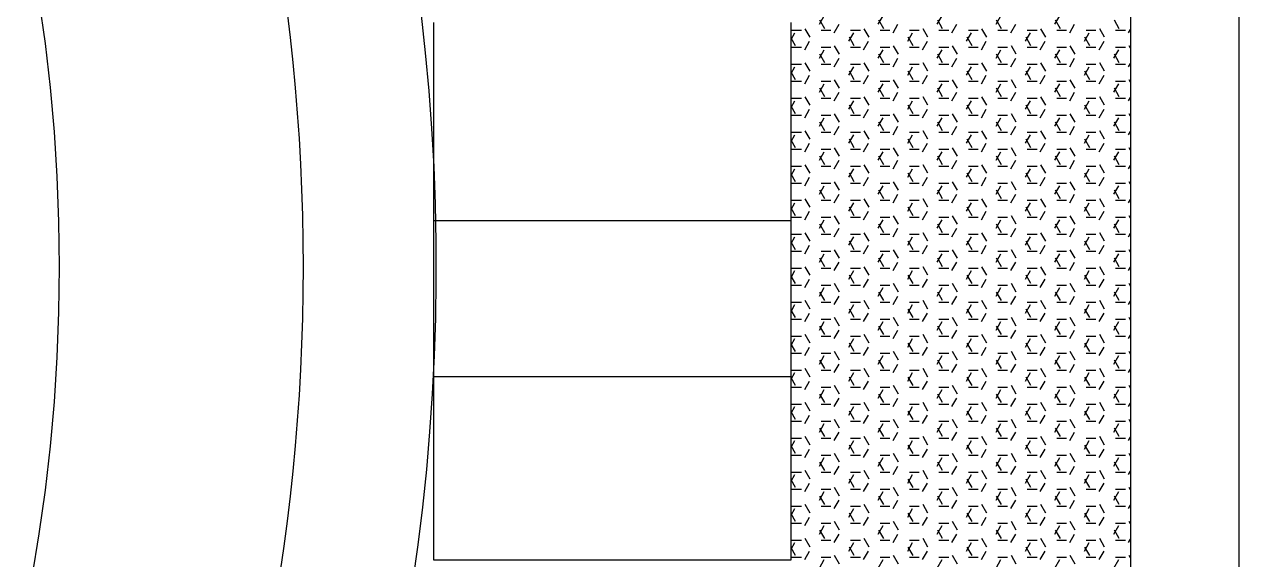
# Model space of a CAD drawing. Header units: inches. Extents: x 17051 to 22421, y 40046 to 42546.
# Drawn here: x 17382 to 17460.6, y 41607.1 to 41641.8 of the extents above; entities that cross this region are included whole.
import ezdxf

# ---------------------------------------------------------------- set-up
doc = ezdxf.new("R2010")
doc.units = ezdxf.units.IN
doc.header["$MEASUREMENT"] = 0
doc.layers.add('freecads.com', color=7, linetype='Continuous')

msp = doc.modelspace()

# ---------------------------------------------------------------- linework, layer by layer
at = {"layer": 'freecads.com'}
for p, q in [((17453.61, 41677.594), (17453.61, 41573.14)), ((17460.61, 41677.594), (17460.61, 41573.14)), ((17433.482, 41641.789), (17433.8, 41642.339)), ((17437.292, 41641.789), (17437.61, 41642.339)), ((17441.102, 41641.789), (17441.42, 41642.339)), ((17444.912, 41641.789), (17445.23, 41642.339)), ((17448.722, 41641.789), (17449.04, 41642.339)), ((17408.509, 41641.903), (17408.509, 41607.131)), ((17431.644, 41607.131), (17431.644, 41641.903)), ((17433.834, 41641.498), (17433.516, 41642.048)), ((17434.435, 41641.24), (17434.752, 41641.789)), ((17437.644, 41641.498), (17437.326, 41642.048)), ((17438.245, 41641.24), (17438.562, 41641.789)), ((17441.454, 41641.498), (17441.136, 41642.048)), ((17442.055, 41641.24), (17442.372, 41641.789)), ((17445.264, 41641.498), (17444.946, 41642.048)), ((17445.865, 41641.24), (17446.182, 41641.789)), ((17449.074, 41641.498), (17448.756, 41642.048)), ((17449.675, 41641.24), (17449.992, 41641.789)), ((17452.884, 41641.498), (17452.566, 41642.048)), ((17431.644, 41640.806), (17431.895, 41641.24)), ((17431.929, 41640.399), (17431.644, 41640.891)), ((17431.687, 41641.399), (17432.322, 41641.399)), ((17432.881, 41640.948), (17432.564, 41641.498)), ((17433.592, 41641.399), (17434.227, 41641.399)), ((17435.387, 41640.69), (17435.705, 41641.24)), ((17435.739, 41640.399), (17435.421, 41640.948)), ((17435.497, 41641.399), (17436.132, 41641.399)), ((17436.691, 41640.948), (17436.374, 41641.498)), ((17437.402, 41641.399), (17438.037, 41641.399)), ((17439.197, 41640.69), (17439.515, 41641.24)), ((17439.549, 41640.399), (17439.231, 41640.948)), ((17439.307, 41641.399), (17439.942, 41641.399)), ((17440.501, 41640.948), (17440.184, 41641.498)), ((17441.212, 41641.399), (17441.847, 41641.399)), ((17443.007, 41640.69), (17443.325, 41641.24)), ((17443.359, 41640.399), (17443.041, 41640.948)), ((17443.117, 41641.399), (17443.752, 41641.399)), ((17444.311, 41640.948), (17443.994, 41641.498)), ((17445.022, 41641.399), (17445.657, 41641.399)), ((17446.817, 41640.69), (17447.135, 41641.24)), ((17447.169, 41640.399), (17446.851, 41640.948)), ((17446.927, 41641.399), (17447.562, 41641.399)), ((17448.121, 41640.948), (17447.804, 41641.498)), ((17448.832, 41641.399), (17449.467, 41641.399)), ((17450.627, 41640.69), (17450.945, 41641.24)), ((17450.979, 41640.399), (17450.661, 41640.948)), ((17450.737, 41641.399), (17451.372, 41641.399)), ((17451.931, 41640.948), (17451.614, 41641.498)), ((17452.642, 41641.399), (17453.277, 41641.399)), ((17453.485, 41641.24), (17453.61, 41641.457)), ((17431.687, 41640.299), (17432.322, 41640.299)), ((17432.53, 41640.14), (17432.847, 41640.69)), ((17433.482, 41639.59), (17433.8, 41640.14)), ((17433.592, 41640.299), (17434.227, 41640.299)), ((17434.786, 41639.849), (17434.469, 41640.399)), ((17435.497, 41640.299), (17436.132, 41640.299)), ((17436.34, 41640.14), (17436.657, 41640.69)), ((17437.292, 41639.59), (17437.61, 41640.14)), ((17437.402, 41640.299), (17438.037, 41640.299)), ((17438.596, 41639.849), (17438.279, 41640.399)), ((17439.307, 41640.299), (17439.942, 41640.299)), ((17440.15, 41640.14), (17440.467, 41640.69)), ((17441.102, 41639.59), (17441.42, 41640.14)), ((17441.212, 41640.299), (17441.847, 41640.299)), ((17442.406, 41639.849), (17442.089, 41640.399)), ((17443.117, 41640.299), (17443.752, 41640.299)), ((17443.96, 41640.14), (17444.277, 41640.69)), ((17444.912, 41639.59), (17445.23, 41640.14)), ((17445.022, 41640.299), (17445.657, 41640.299)), ((17446.216, 41639.849), (17445.899, 41640.399)), ((17446.927, 41640.299), (17447.562, 41640.299)), ((17447.77, 41640.14), (17448.087, 41640.69)), ((17448.722, 41639.59), (17449.04, 41640.14)), ((17448.832, 41640.299), (17449.467, 41640.299)), ((17450.026, 41639.849), (17449.709, 41640.399)), ((17450.737, 41640.299), (17451.372, 41640.299)), ((17451.58, 41640.14), (17451.897, 41640.69)), ((17452.532, 41639.59), (17452.85, 41640.14)), ((17452.642, 41640.299), (17453.277, 41640.299)), ((17453.61, 41640.241), (17453.519, 41640.399)), ((17431.687, 41639.199), (17432.322, 41639.199)), ((17432.881, 41638.749), (17432.564, 41639.299)), ((17433.834, 41639.299), (17433.516, 41639.849)), ((17433.592, 41639.199), (17434.227, 41639.199)), ((17434.435, 41639.04), (17434.752, 41639.59)), ((17435.497, 41639.199), (17436.132, 41639.199)), ((17436.691, 41638.749), (17436.374, 41639.299)), ((17437.644, 41639.299), (17437.326, 41639.849)), ((17437.402, 41639.199), (17438.037, 41639.199)), ((17438.245, 41639.04), (17438.562, 41639.59)), ((17439.307, 41639.199), (17439.942, 41639.199)), ((17440.501, 41638.749), (17440.184, 41639.299)), ((17441.454, 41639.299), (17441.136, 41639.849)), ((17441.212, 41639.199), (17441.847, 41639.199)), ((17442.055, 41639.04), (17442.372, 41639.59)), ((17443.117, 41639.199), (17443.752, 41639.199)), ((17444.311, 41638.749), (17443.994, 41639.299)), ((17445.264, 41639.299), (17444.946, 41639.849)), ((17445.022, 41639.199), (17445.657, 41639.199)), ((17445.865, 41639.04), (17446.182, 41639.59)), ((17446.927, 41639.199), (17447.562, 41639.199)), ((17448.121, 41638.749), (17447.804, 41639.299)), ((17449.074, 41639.299), (17448.756, 41639.849)), ((17448.832, 41639.199), (17449.467, 41639.199)), ((17449.675, 41639.04), (17449.992, 41639.59)), ((17450.737, 41639.199), (17451.372, 41639.199)), ((17451.931, 41638.749), (17451.614, 41639.299)), ((17452.884, 41639.299), (17452.566, 41639.849)), ((17452.642, 41639.199), (17453.277, 41639.199)), ((17453.485, 41639.04), (17453.61, 41639.257)), ((17431.644, 41638.606), (17431.895, 41639.04)), ((17431.929, 41638.199), (17431.644, 41638.692)), ((17432.53, 41637.94), (17432.847, 41638.49)), ((17435.387, 41638.49), (17435.705, 41639.04)), ((17435.739, 41638.199), (17435.421, 41638.749)), ((17436.34, 41637.94), (17436.657, 41638.49)), ((17439.197, 41638.49), (17439.515, 41639.04)), ((17439.549, 41638.199), (17439.231, 41638.749)), ((17440.15, 41637.94), (17440.467, 41638.49)), ((17443.007, 41638.49), (17443.325, 41639.04)), ((17443.359, 41638.199), (17443.041, 41638.749)), ((17443.96, 41637.94), (17444.277, 41638.49)), ((17446.817, 41638.49), (17447.135, 41639.04)), ((17447.169, 41638.199), (17446.851, 41638.749)), ((17447.77, 41637.94), (17448.087, 41638.49)), ((17450.627, 41638.49), (17450.945, 41639.04)), ((17450.979, 41638.199), (17450.661, 41638.749)), ((17451.58, 41637.94), (17451.897, 41638.49)), ((17431.687, 41638.099), (17432.322, 41638.099)), ((17433.482, 41637.39), (17433.8, 41637.94)), ((17433.834, 41637.099), (17433.516, 41637.649)), ((17433.592, 41638.099), (17434.227, 41638.099)), ((17434.786, 41637.649), (17434.469, 41638.199)), ((17435.497, 41638.099), (17436.132, 41638.099)), ((17437.292, 41637.39), (17437.61, 41637.94)), ((17437.644, 41637.099), (17437.326, 41637.649)), ((17437.402, 41638.099), (17438.037, 41638.099)), ((17438.596, 41637.649), (17438.279, 41638.199)), ((17439.307, 41638.099), (17439.942, 41638.099)), ((17441.102, 41637.39), (17441.42, 41637.94)), ((17441.454, 41637.099), (17441.136, 41637.649)), ((17441.212, 41638.099), (17441.847, 41638.099)), ((17442.406, 41637.649), (17442.089, 41638.199)), ((17443.117, 41638.099), (17443.752, 41638.099)), ((17444.912, 41637.39), (17445.23, 41637.94)), ((17445.264, 41637.099), (17444.946, 41637.649)), ((17445.022, 41638.099), (17445.657, 41638.099)), ((17446.216, 41637.649), (17445.899, 41638.199)), ((17446.927, 41638.099), (17447.562, 41638.099)), ((17448.722, 41637.39), (17449.04, 41637.94)), ((17449.074, 41637.099), (17448.756, 41637.649)), ((17448.832, 41638.099), (17449.467, 41638.099)), ((17450.026, 41637.649), (17449.709, 41638.199)), ((17450.737, 41638.099), (17451.372, 41638.099)), ((17452.532, 41637.39), (17452.85, 41637.94)), ((17452.884, 41637.099), (17452.566, 41637.649)), ((17452.642, 41638.099), (17453.277, 41638.099)), ((17453.61, 41638.041), (17453.519, 41638.199)), ((17431.644, 41636.407), (17431.895, 41636.84)), ((17431.687, 41636.999), (17432.322, 41636.999)), ((17432.881, 41636.549), (17432.564, 41637.099)), ((17433.592, 41636.999), (17434.227, 41636.999)), ((17434.435, 41636.84), (17434.752, 41637.39)), ((17435.387, 41636.29), (17435.705, 41636.84)), ((17435.497, 41636.999), (17436.132, 41636.999)), ((17436.691, 41636.549), (17436.374, 41637.099)), ((17437.402, 41636.999), (17438.037, 41636.999)), ((17438.245, 41636.84), (17438.562, 41637.39)), ((17439.197, 41636.29), (17439.515, 41636.84)), ((17439.307, 41636.999), (17439.942, 41636.999)), ((17440.501, 41636.549), (17440.184, 41637.099)), ((17441.212, 41636.999), (17441.847, 41636.999)), ((17442.055, 41636.84), (17442.372, 41637.39)), ((17443.007, 41636.29), (17443.325, 41636.84)), ((17443.117, 41636.999), (17443.752, 41636.999)), ((17444.311, 41636.549), (17443.994, 41637.099)), ((17445.022, 41636.999), (17445.657, 41636.999)), ((17445.865, 41636.84), (17446.182, 41637.39)), ((17446.817, 41636.29), (17447.135, 41636.84)), ((17446.927, 41636.999), (17447.562, 41636.999)), ((17448.121, 41636.549), (17447.804, 41637.099)), ((17448.832, 41636.999), (17449.467, 41636.999)), ((17449.675, 41636.84), (17449.992, 41637.39)), ((17450.627, 41636.29), (17450.945, 41636.84)), ((17450.737, 41636.999), (17451.372, 41636.999)), ((17451.931, 41636.549), (17451.614, 41637.099)), ((17452.642, 41636.999), (17453.277, 41636.999)), ((17453.485, 41636.84), (17453.61, 41637.057)), ((17431.929, 41635.999), (17431.644, 41636.492)), ((17432.53, 41635.74), (17432.847, 41636.29)), ((17435.739, 41635.999), (17435.421, 41636.549)), ((17436.34, 41635.74), (17436.657, 41636.29)), ((17439.549, 41635.999), (17439.231, 41636.549)), ((17440.15, 41635.74), (17440.467, 41636.29)), ((17443.359, 41635.999), (17443.041, 41636.549)), ((17443.96, 41635.74), (17444.277, 41636.29)), ((17447.169, 41635.999), (17446.851, 41636.549)), ((17447.77, 41635.74), (17448.087, 41636.29)), ((17450.979, 41635.999), (17450.661, 41636.549)), ((17451.58, 41635.74), (17451.897, 41636.29)), ((17431.687, 41635.899), (17432.322, 41635.899)), ((17433.482, 41635.19), (17433.8, 41635.74)), ((17433.834, 41634.899), (17433.516, 41635.449)), ((17433.592, 41635.899), (17434.227, 41635.899)), ((17434.786, 41635.449), (17434.469, 41635.999)), ((17435.497, 41635.899), (17436.132, 41635.899)), ((17437.292, 41635.19), (17437.61, 41635.74)), ((17437.644, 41634.899), (17437.326, 41635.449)), ((17437.402, 41635.899), (17438.037, 41635.899)), ((17438.596, 41635.449), (17438.279, 41635.999)), ((17439.307, 41635.899), (17439.942, 41635.899)), ((17441.102, 41635.19), (17441.42, 41635.74)), ((17441.454, 41634.899), (17441.136, 41635.449)), ((17441.212, 41635.899), (17441.847, 41635.899)), ((17442.406, 41635.449), (17442.089, 41635.999)), ((17443.117, 41635.899), (17443.752, 41635.899)), ((17444.912, 41635.19), (17445.23, 41635.74)), ((17445.264, 41634.899), (17444.946, 41635.449)), ((17445.022, 41635.899), (17445.657, 41635.899)), ((17446.216, 41635.449), (17445.899, 41635.999)), ((17446.927, 41635.899), (17447.562, 41635.899)), ((17448.722, 41635.19), (17449.04, 41635.74)), ((17449.074, 41634.899), (17448.756, 41635.449)), ((17448.832, 41635.899), (17449.467, 41635.899)), ((17450.026, 41635.449), (17449.709, 41635.999)), ((17450.737, 41635.899), (17451.372, 41635.899)), ((17452.532, 41635.19), (17452.85, 41635.74)), ((17452.884, 41634.899), (17452.566, 41635.449)), ((17452.642, 41635.899), (17453.277, 41635.899)), ((17453.61, 41635.841), (17453.519, 41635.999)), ((17431.644, 41634.207), (17431.895, 41634.64)), ((17431.687, 41634.799), (17432.322, 41634.799)), ((17432.881, 41634.349), (17432.564, 41634.899)), ((17433.592, 41634.799), (17434.227, 41634.799)), ((17434.435, 41634.64), (17434.752, 41635.19)), ((17435.387, 41634.091), (17435.705, 41634.64)), ((17435.497, 41634.799), (17436.132, 41634.799)), ((17436.691, 41634.349), (17436.374, 41634.899)), ((17437.402, 41634.799), (17438.037, 41634.799)), ((17438.245, 41634.64), (17438.562, 41635.19)), ((17439.197, 41634.091), (17439.515, 41634.64)), ((17439.307, 41634.799), (17439.942, 41634.799)), ((17440.501, 41634.349), (17440.184, 41634.899)), ((17441.212, 41634.799), (17441.847, 41634.799)), ((17442.055, 41634.64), (17442.372, 41635.19)), ((17443.007, 41634.091), (17443.325, 41634.64)), ((17443.117, 41634.799), (17443.752, 41634.799)), ((17444.311, 41634.349), (17443.994, 41634.899)), ((17445.022, 41634.799), (17445.657, 41634.799)), ((17445.865, 41634.64), (17446.182, 41635.19)), ((17446.817, 41634.091), (17447.135, 41634.64)), ((17446.927, 41634.799), (17447.562, 41634.799)), ((17448.121, 41634.349), (17447.804, 41634.899)), ((17448.832, 41634.799), (17449.467, 41634.799)), ((17449.675, 41634.64), (17449.992, 41635.19)), ((17450.627, 41634.091), (17450.945, 41634.64)), ((17450.737, 41634.799), (17451.372, 41634.799)), ((17451.931, 41634.349), (17451.614, 41634.899)), ((17452.642, 41634.799), (17453.277, 41634.799)), ((17453.485, 41634.64), (17453.61, 41634.857)), ((17431.929, 41633.799), (17431.644, 41634.292)), ((17431.687, 41633.7), (17432.322, 41633.7)), ((17432.53, 41633.541), (17432.847, 41634.091)), ((17433.592, 41633.7), (17434.227, 41633.7)), ((17434.786, 41633.249), (17434.469, 41633.799)), ((17435.739, 41633.799), (17435.421, 41634.349)), ((17435.497, 41633.7), (17436.132, 41633.7)), ((17436.34, 41633.541), (17436.657, 41634.091)), ((17437.402, 41633.7), (17438.037, 41633.7)), ((17438.596, 41633.249), (17438.279, 41633.799)), ((17439.549, 41633.799), (17439.231, 41634.349)), ((17439.307, 41633.7), (17439.942, 41633.7)), ((17440.15, 41633.541), (17440.467, 41634.091)), ((17441.212, 41633.7), (17441.847, 41633.7)), ((17442.406, 41633.249), (17442.089, 41633.799)), ((17443.359, 41633.799), (17443.041, 41634.349)), ((17443.117, 41633.7), (17443.752, 41633.7)), ((17443.96, 41633.541), (17444.277, 41634.091)), ((17445.022, 41633.7), (17445.657, 41633.7)), ((17446.216, 41633.249), (17445.899, 41633.799)), ((17447.169, 41633.799), (17446.851, 41634.349)), ((17446.927, 41633.7), (17447.562, 41633.7)), ((17447.77, 41633.541), (17448.087, 41634.091)), ((17448.832, 41633.7), (17449.467, 41633.7)), ((17450.026, 41633.249), (17449.709, 41633.799)), ((17450.979, 41633.799), (17450.661, 41634.349)), ((17450.737, 41633.7), (17451.372, 41633.7)), ((17451.58, 41633.541), (17451.897, 41634.091)), ((17452.642, 41633.7), (17453.277, 41633.7)), ((17453.61, 41633.642), (17453.519, 41633.799)), ((17433.482, 41632.991), (17433.8, 41633.541)), ((17433.834, 41632.7), (17433.516, 41633.249)), ((17434.435, 41632.441), (17434.752, 41632.991)), ((17437.292, 41632.991), (17437.61, 41633.541)), ((17437.644, 41632.7), (17437.326, 41633.249)), ((17438.245, 41632.441), (17438.562, 41632.991)), ((17441.102, 41632.991), (17441.42, 41633.541)), ((17441.454, 41632.7), (17441.136, 41633.249)), ((17442.055, 41632.441), (17442.372, 41632.991)), ((17444.912, 41632.991), (17445.23, 41633.541)), ((17445.264, 41632.7), (17444.946, 41633.249)), ((17445.865, 41632.441), (17446.182, 41632.991)), ((17448.722, 41632.991), (17449.04, 41633.541)), ((17449.074, 41632.7), (17448.756, 41633.249)), ((17449.675, 41632.441), (17449.992, 41632.991)), ((17452.532, 41632.991), (17452.85, 41633.541)), ((17452.884, 41632.7), (17452.566, 41633.249)), ((17431.644, 41632.007), (17431.895, 41632.441)), ((17431.687, 41632.6), (17432.322, 41632.6)), ((17432.881, 41632.15), (17432.564, 41632.7)), ((17433.592, 41632.6), (17434.227, 41632.6)), ((17435.387, 41631.891), (17435.705, 41632.441)), ((17435.739, 41631.6), (17435.421, 41632.15)), ((17435.497, 41632.6), (17436.132, 41632.6)), ((17436.691, 41632.15), (17436.374, 41632.7)), ((17437.402, 41632.6), (17438.037, 41632.6)), ((17439.197, 41631.891), (17439.515, 41632.441)), ((17439.549, 41631.6), (17439.231, 41632.15)), ((17439.307, 41632.6), (17439.942, 41632.6)), ((17440.501, 41632.15), (17440.184, 41632.7)), ((17441.212, 41632.6), (17441.847, 41632.6)), ((17443.007, 41631.891), (17443.325, 41632.441)), ((17443.359, 41631.6), (17443.041, 41632.15)), ((17443.117, 41632.6), (17443.752, 41632.6)), ((17444.311, 41632.15), (17443.994, 41632.7)), ((17445.022, 41632.6), (17445.657, 41632.6)), ((17446.817, 41631.891), (17447.135, 41632.441)), ((17447.169, 41631.6), (17446.851, 41632.15)), ((17446.927, 41632.6), (17447.562, 41632.6)), ((17448.121, 41632.15), (17447.804, 41632.7)), ((17448.832, 41632.6), (17449.467, 41632.6)), ((17450.627, 41631.891), (17450.945, 41632.441)), ((17450.979, 41631.6), (17450.661, 41632.15)), ((17450.737, 41632.6), (17451.372, 41632.6)), ((17451.931, 41632.15), (17451.614, 41632.7)), ((17452.642, 41632.6), (17453.277, 41632.6)), ((17453.485, 41632.441), (17453.61, 41632.658)), ((17431.929, 41631.6), (17431.644, 41632.092)), ((17431.687, 41631.5), (17432.322, 41631.5)), ((17432.53, 41631.341), (17432.847, 41631.891)), ((17433.482, 41630.791), (17433.8, 41631.341)), ((17433.592, 41631.5), (17434.227, 41631.5)), ((17434.786, 41631.05), (17434.469, 41631.6)), ((17435.497, 41631.5), (17436.132, 41631.5)), ((17436.34, 41631.341), (17436.657, 41631.891)), ((17437.292, 41630.791), (17437.61, 41631.341)), ((17437.402, 41631.5), (17438.037, 41631.5)), ((17438.596, 41631.05), (17438.279, 41631.6)), ((17439.307, 41631.5), (17439.942, 41631.5)), ((17440.15, 41631.341), (17440.467, 41631.891)), ((17441.102, 41630.791), (17441.42, 41631.341)), ((17441.212, 41631.5), (17441.847, 41631.5)), ((17442.406, 41631.05), (17442.089, 41631.6)), ((17443.117, 41631.5), (17443.752, 41631.5)), ((17443.96, 41631.341), (17444.277, 41631.891)), ((17444.912, 41630.791), (17445.23, 41631.341)), ((17445.022, 41631.5), (17445.657, 41631.5)), ((17446.216, 41631.05), (17445.899, 41631.6)), ((17446.927, 41631.5), (17447.562, 41631.5)), ((17447.77, 41631.341), (17448.087, 41631.891)), ((17448.722, 41630.791), (17449.04, 41631.341)), ((17448.832, 41631.5), (17449.467, 41631.5)), ((17450.026, 41631.05), (17449.709, 41631.6)), ((17450.737, 41631.5), (17451.372, 41631.5)), ((17451.58, 41631.341), (17451.897, 41631.891)), ((17452.532, 41630.791), (17452.85, 41631.341)), ((17452.642, 41631.5), (17453.277, 41631.5)), ((17453.61, 41631.442), (17453.519, 41631.6)), ((17433.834, 41630.5), (17433.516, 41631.05)), ((17434.435, 41630.241), (17434.752, 41630.791)), ((17437.644, 41630.5), (17437.326, 41631.05)), ((17438.245, 41630.241), (17438.562, 41630.791)), ((17441.454, 41630.5), (17441.136, 41631.05)), ((17442.055, 41630.241), (17442.372, 41630.791)), ((17445.264, 41630.5), (17444.946, 41631.05)), ((17445.865, 41630.241), (17446.182, 41630.791)), ((17449.074, 41630.5), (17448.756, 41631.05)), ((17449.675, 41630.241), (17449.992, 41630.791)), ((17452.884, 41630.5), (17452.566, 41631.05)), ((17431.644, 41629.808), (17431.895, 41630.241)), ((17431.929, 41629.4), (17431.644, 41629.893)), ((17431.687, 41630.4), (17432.322, 41630.4)), ((17432.881, 41629.95), (17432.564, 41630.5)), ((17433.592, 41630.4), (17434.227, 41630.4)), ((17435.387, 41629.691), (17435.705, 41630.241)), ((17435.739, 41629.4), (17435.421, 41629.95)), ((17435.497, 41630.4), (17436.132, 41630.4)), ((17436.691, 41629.95), (17436.374, 41630.5)), ((17437.402, 41630.4), (17438.037, 41630.4)), ((17439.197, 41629.691), (17439.515, 41630.241)), ((17439.549, 41629.4), (17439.231, 41629.95)), ((17439.307, 41630.4), (17439.942, 41630.4)), ((17440.501, 41629.95), (17440.184, 41630.5)), ((17441.212, 41630.4), (17441.847, 41630.4)), ((17443.007, 41629.691), (17443.325, 41630.241)), ((17443.359, 41629.4), (17443.041, 41629.95)), ((17443.117, 41630.4), (17443.752, 41630.4)), ((17444.311, 41629.95), (17443.994, 41630.5)), ((17445.022, 41630.4), (17445.657, 41630.4)), ((17446.817, 41629.691), (17447.135, 41630.241)), ((17447.169, 41629.4), (17446.851, 41629.95)), ((17446.927, 41630.4), (17447.562, 41630.4)), ((17448.121, 41629.95), (17447.804, 41630.5)), ((17448.832, 41630.4), (17449.467, 41630.4)), ((17450.627, 41629.691), (17450.945, 41630.241)), ((17450.979, 41629.4), (17450.661, 41629.95)), ((17450.737, 41630.4), (17451.372, 41630.4)), ((17451.931, 41629.95), (17451.614, 41630.5)), ((17452.642, 41630.4), (17453.277, 41630.4)), ((17453.485, 41630.241), (17453.61, 41630.458)), ((17431.644, 41629.059), (17408.509, 41629.059)), ((17431.687, 41629.3), (17432.322, 41629.3)), ((17432.53, 41629.141), (17432.847, 41629.691)), ((17433.482, 41628.591), (17433.8, 41629.141)), ((17433.592, 41629.3), (17434.227, 41629.3)), ((17434.786, 41628.85), (17434.469, 41629.4)), ((17435.497, 41629.3), (17436.132, 41629.3)), ((17436.34, 41629.141), (17436.657, 41629.691)), ((17437.292, 41628.591), (17437.61, 41629.141)), ((17437.402, 41629.3), (17438.037, 41629.3)), ((17438.596, 41628.85), (17438.279, 41629.4)), ((17439.307, 41629.3), (17439.942, 41629.3)), ((17440.15, 41629.141), (17440.467, 41629.691)), ((17441.102, 41628.591), (17441.42, 41629.141)), ((17441.212, 41629.3), (17441.847, 41629.3)), ((17442.406, 41628.85), (17442.089, 41629.4)), ((17443.117, 41629.3), (17443.752, 41629.3)), ((17443.96, 41629.141), (17444.277, 41629.691)), ((17444.912, 41628.591), (17445.23, 41629.141)), ((17445.022, 41629.3), (17445.657, 41629.3)), ((17446.216, 41628.85), (17445.899, 41629.4)), ((17446.927, 41629.3), (17447.562, 41629.3)), ((17447.77, 41629.141), (17448.087, 41629.691)), ((17448.722, 41628.591), (17449.04, 41629.141)), ((17448.832, 41629.3), (17449.467, 41629.3)), ((17450.026, 41628.85), (17449.709, 41629.4)), ((17450.737, 41629.3), (17451.372, 41629.3)), ((17451.58, 41629.141), (17451.897, 41629.691)), ((17452.532, 41628.591), (17452.85, 41629.141)), ((17452.642, 41629.3), (17453.277, 41629.3)), ((17453.61, 41629.242), (17453.519, 41629.4)), ((17431.687, 41628.2), (17432.322, 41628.2)), ((17432.881, 41627.75), (17432.564, 41628.3)), ((17433.834, 41628.3), (17433.516, 41628.85)), ((17433.592, 41628.2), (17434.227, 41628.2)), ((17434.435, 41628.041), (17434.752, 41628.591)), ((17435.497, 41628.2), (17436.132, 41628.2)), ((17436.691, 41627.75), (17436.374, 41628.3)), ((17437.644, 41628.3), (17437.326, 41628.85)), ((17437.402, 41628.2), (17438.037, 41628.2)), ((17438.245, 41628.041), (17438.562, 41628.591)), ((17439.307, 41628.2), (17439.942, 41628.2)), ((17440.501, 41627.75), (17440.184, 41628.3)), ((17441.454, 41628.3), (17441.136, 41628.85)), ((17441.212, 41628.2), (17441.847, 41628.2)), ((17442.055, 41628.041), (17442.372, 41628.591)), ((17443.117, 41628.2), (17443.752, 41628.2)), ((17444.311, 41627.75), (17443.994, 41628.3)), ((17445.264, 41628.3), (17444.946, 41628.85)), ((17445.022, 41628.2), (17445.657, 41628.2)), ((17445.865, 41628.041), (17446.182, 41628.591)), ((17446.927, 41628.2), (17447.562, 41628.2)), ((17448.121, 41627.75), (17447.804, 41628.3)), ((17449.074, 41628.3), (17448.756, 41628.85)), ((17448.832, 41628.2), (17449.467, 41628.2)), ((17449.675, 41628.041), (17449.992, 41628.591)), ((17450.737, 41628.2), (17451.372, 41628.2)), ((17451.931, 41627.75), (17451.614, 41628.3)), ((17452.884, 41628.3), (17452.566, 41628.85)), ((17452.642, 41628.2), (17453.277, 41628.2)), ((17453.485, 41628.041), (17453.61, 41628.258)), ((17431.644, 41627.608), (17431.895, 41628.041)), ((17431.929, 41627.2), (17431.644, 41627.693)), ((17432.53, 41626.941), (17432.847, 41627.491)), ((17435.387, 41627.491), (17435.705, 41628.041)), ((17435.739, 41627.2), (17435.421, 41627.75)), ((17436.34, 41626.941), (17436.657, 41627.491)), ((17439.197, 41627.491), (17439.515, 41628.041)), ((17439.549, 41627.2), (17439.231, 41627.75)), ((17440.15, 41626.941), (17440.467, 41627.491)), ((17443.007, 41627.491), (17443.325, 41628.041)), ((17443.359, 41627.2), (17443.041, 41627.75)), ((17443.96, 41626.941), (17444.277, 41627.491)), ((17446.817, 41627.491), (17447.135, 41628.041)), ((17447.169, 41627.2), (17446.851, 41627.75)), ((17447.77, 41626.941), (17448.087, 41627.491)), ((17450.627, 41627.491), (17450.945, 41628.041)), ((17450.979, 41627.2), (17450.661, 41627.75)), ((17451.58, 41626.941), (17451.897, 41627.491)), ((17431.687, 41627.101), (17432.322, 41627.101)), ((17433.482, 41626.392), (17433.8, 41626.941)), ((17433.834, 41626.1), (17433.516, 41626.65)), ((17433.592, 41627.101), (17434.227, 41627.101)), ((17434.786, 41626.65), (17434.469, 41627.2)), ((17435.497, 41627.101), (17436.132, 41627.101)), ((17437.292, 41626.392), (17437.61, 41626.941)), ((17437.644, 41626.1), (17437.326, 41626.65)), ((17437.402, 41627.101), (17438.037, 41627.101)), ((17438.596, 41626.65), (17438.279, 41627.2)), ((17439.307, 41627.101), (17439.942, 41627.101)), ((17441.102, 41626.392), (17441.42, 41626.941)), ((17441.454, 41626.1), (17441.136, 41626.65)), ((17441.212, 41627.101), (17441.847, 41627.101)), ((17442.406, 41626.65), (17442.089, 41627.2)), ((17443.117, 41627.101), (17443.752, 41627.101)), ((17444.912, 41626.392), (17445.23, 41626.941)), ((17445.264, 41626.1), (17444.946, 41626.65)), ((17445.022, 41627.101), (17445.657, 41627.101)), ((17446.216, 41626.65), (17445.899, 41627.2)), ((17446.927, 41627.101), (17447.562, 41627.101)), ((17448.722, 41626.392), (17449.04, 41626.941)), ((17449.074, 41626.1), (17448.756, 41626.65)), ((17448.832, 41627.101), (17449.467, 41627.101)), ((17450.026, 41626.65), (17449.709, 41627.2)), ((17450.737, 41627.101), (17451.372, 41627.101)), ((17452.532, 41626.392), (17452.85, 41626.941)), ((17452.884, 41626.1), (17452.566, 41626.65)), ((17452.642, 41627.101), (17453.277, 41627.101)), ((17453.61, 41627.043), (17453.519, 41627.2)), ((17431.644, 41625.408), (17431.895, 41625.842)), ((17431.687, 41626.001), (17432.322, 41626.001)), ((17432.881, 41625.551), (17432.564, 41626.1)), ((17433.592, 41626.001), (17434.227, 41626.001)), ((17434.435, 41625.842), (17434.752, 41626.392)), ((17435.387, 41625.292), (17435.705, 41625.842)), ((17435.497, 41626.001), (17436.132, 41626.001)), ((17436.691, 41625.551), (17436.374, 41626.1)), ((17437.402, 41626.001), (17438.037, 41626.001)), ((17438.245, 41625.842), (17438.562, 41626.392)), ((17439.197, 41625.292), (17439.515, 41625.842)), ((17439.307, 41626.001), (17439.942, 41626.001)), ((17440.501, 41625.551), (17440.184, 41626.1)), ((17441.212, 41626.001), (17441.847, 41626.001)), ((17442.055, 41625.842), (17442.372, 41626.392)), ((17443.007, 41625.292), (17443.325, 41625.842)), ((17443.117, 41626.001), (17443.752, 41626.001)), ((17444.311, 41625.551), (17443.994, 41626.1)), ((17445.022, 41626.001), (17445.657, 41626.001)), ((17445.865, 41625.842), (17446.182, 41626.392)), ((17446.817, 41625.292), (17447.135, 41625.842)), ((17446.927, 41626.001), (17447.562, 41626.001)), ((17448.121, 41625.551), (17447.804, 41626.1)), ((17448.832, 41626.001), (17449.467, 41626.001)), ((17449.675, 41625.842), (17449.992, 41626.392)), ((17450.627, 41625.292), (17450.945, 41625.842)), ((17450.737, 41626.001), (17451.372, 41626.001)), ((17451.931, 41625.551), (17451.614, 41626.1)), ((17452.642, 41626.001), (17453.277, 41626.001)), ((17453.485, 41625.842), (17453.61, 41626.059)), ((17431.929, 41625.001), (17431.644, 41625.493)), ((17432.53, 41624.742), (17432.847, 41625.292)), ((17435.739, 41625.001), (17435.421, 41625.551)), ((17436.34, 41624.742), (17436.657, 41625.292)), ((17439.549, 41625.001), (17439.231, 41625.551)), ((17440.15, 41624.742), (17440.467, 41625.292)), ((17443.359, 41625.001), (17443.041, 41625.551)), ((17443.96, 41624.742), (17444.277, 41625.292)), ((17447.169, 41625.001), (17446.851, 41625.551)), ((17447.77, 41624.742), (17448.087, 41625.292)), ((17450.979, 41625.001), (17450.661, 41625.551)), ((17451.58, 41624.742), (17451.897, 41625.292)), ((17431.687, 41624.901), (17432.322, 41624.901)), ((17433.482, 41624.192), (17433.8, 41624.742)), ((17433.834, 41623.901), (17433.516, 41624.451)), ((17433.592, 41624.901), (17434.227, 41624.901)), ((17434.786, 41624.451), (17434.469, 41625.001)), ((17435.497, 41624.901), (17436.132, 41624.901)), ((17437.292, 41624.192), (17437.61, 41624.742)), ((17437.644, 41623.901), (17437.326, 41624.451)), ((17437.402, 41624.901), (17438.037, 41624.901)), ((17438.596, 41624.451), (17438.279, 41625.001)), ((17439.307, 41624.901), (17439.942, 41624.901)), ((17441.102, 41624.192), (17441.42, 41624.742)), ((17441.454, 41623.901), (17441.136, 41624.451)), ((17441.212, 41624.901), (17441.847, 41624.901)), ((17442.406, 41624.451), (17442.089, 41625.001)), ((17443.117, 41624.901), (17443.752, 41624.901)), ((17444.912, 41624.192), (17445.23, 41624.742)), ((17445.264, 41623.901), (17444.946, 41624.451)), ((17445.022, 41624.901), (17445.657, 41624.901)), ((17446.216, 41624.451), (17445.899, 41625.001)), ((17446.927, 41624.901), (17447.562, 41624.901)), ((17448.722, 41624.192), (17449.04, 41624.742)), ((17449.074, 41623.901), (17448.756, 41624.451)), ((17448.832, 41624.901), (17449.467, 41624.901)), ((17450.026, 41624.451), (17449.709, 41625.001)), ((17450.737, 41624.901), (17451.372, 41624.901)), ((17452.532, 41624.192), (17452.85, 41624.742)), ((17452.884, 41623.901), (17452.566, 41624.451)), ((17452.642, 41624.901), (17453.277, 41624.901)), ((17453.61, 41624.843), (17453.519, 41625.001)), ((17431.644, 41623.208), (17431.895, 41623.642)), ((17431.687, 41623.801), (17432.322, 41623.801)), ((17432.881, 41623.351), (17432.564, 41623.901)), ((17433.592, 41623.801), (17434.227, 41623.801)), ((17434.435, 41623.642), (17434.752, 41624.192)), ((17435.387, 41623.092), (17435.705, 41623.642)), ((17435.497, 41623.801), (17436.132, 41623.801)), ((17436.691, 41623.351), (17436.374, 41623.901)), ((17437.402, 41623.801), (17438.037, 41623.801)), ((17438.245, 41623.642), (17438.562, 41624.192)), ((17439.197, 41623.092), (17439.515, 41623.642)), ((17439.307, 41623.801), (17439.942, 41623.801)), ((17440.501, 41623.351), (17440.184, 41623.901)), ((17441.212, 41623.801), (17441.847, 41623.801)), ((17442.055, 41623.642), (17442.372, 41624.192)), ((17443.007, 41623.092), (17443.325, 41623.642)), ((17443.117, 41623.801), (17443.752, 41623.801)), ((17444.311, 41623.351), (17443.994, 41623.901)), ((17445.022, 41623.801), (17445.657, 41623.801)), ((17445.865, 41623.642), (17446.182, 41624.192)), ((17446.817, 41623.092), (17447.135, 41623.642)), ((17446.927, 41623.801), (17447.562, 41623.801)), ((17448.121, 41623.351), (17447.804, 41623.901)), ((17448.832, 41623.801), (17449.467, 41623.801)), ((17449.675, 41623.642), (17449.992, 41624.192)), ((17450.627, 41623.092), (17450.945, 41623.642)), ((17450.737, 41623.801), (17451.372, 41623.801)), ((17451.931, 41623.351), (17451.614, 41623.901)), ((17452.642, 41623.801), (17453.277, 41623.801)), ((17453.485, 41623.642), (17453.61, 41623.859)), ((17431.929, 41622.801), (17431.644, 41623.294)), ((17431.687, 41622.701), (17432.322, 41622.701)), ((17432.53, 41622.542), (17432.847, 41623.092)), ((17433.592, 41622.701), (17434.227, 41622.701)), ((17434.786, 41622.251), (17434.469, 41622.801)), ((17435.739, 41622.801), (17435.421, 41623.351)), ((17435.497, 41622.701), (17436.132, 41622.701)), ((17436.34, 41622.542), (17436.657, 41623.092)), ((17437.402, 41622.701), (17438.037, 41622.701)), ((17438.596, 41622.251), (17438.279, 41622.801)), ((17439.549, 41622.801), (17439.231, 41623.351)), ((17439.307, 41622.701), (17439.942, 41622.701)), ((17440.15, 41622.542), (17440.467, 41623.092)), ((17441.212, 41622.701), (17441.847, 41622.701)), ((17442.406, 41622.251), (17442.089, 41622.801)), ((17443.359, 41622.801), (17443.041, 41623.351)), ((17443.117, 41622.701), (17443.752, 41622.701)), ((17443.96, 41622.542), (17444.277, 41623.092)), ((17445.022, 41622.701), (17445.657, 41622.701)), ((17446.216, 41622.251), (17445.899, 41622.801)), ((17447.169, 41622.801), (17446.851, 41623.351)), ((17446.927, 41622.701), (17447.562, 41622.701)), ((17447.77, 41622.542), (17448.087, 41623.092)), ((17448.832, 41622.701), (17449.467, 41622.701)), ((17450.026, 41622.251), (17449.709, 41622.801)), ((17450.979, 41622.801), (17450.661, 41623.351)), ((17450.737, 41622.701), (17451.372, 41622.701)), ((17451.58, 41622.542), (17451.897, 41623.092)), ((17452.642, 41622.701), (17453.277, 41622.701)), ((17453.61, 41622.643), (17453.519, 41622.801)), ((17433.482, 41621.992), (17433.8, 41622.542)), ((17433.834, 41621.701), (17433.516, 41622.251)), ((17434.435, 41621.442), (17434.752, 41621.992)), ((17437.292, 41621.992), (17437.61, 41622.542)), ((17437.644, 41621.701), (17437.326, 41622.251)), ((17438.245, 41621.442), (17438.562, 41621.992)), ((17441.102, 41621.992), (17441.42, 41622.542)), ((17441.454, 41621.701), (17441.136, 41622.251)), ((17442.055, 41621.442), (17442.372, 41621.992)), ((17444.912, 41621.992), (17445.23, 41622.542)), ((17445.264, 41621.701), (17444.946, 41622.251)), ((17445.865, 41621.442), (17446.182, 41621.992)), ((17448.722, 41621.992), (17449.04, 41622.542)), ((17449.074, 41621.701), (17448.756, 41622.251)), ((17449.675, 41621.442), (17449.992, 41621.992)), ((17452.532, 41621.992), (17452.85, 41622.542)), ((17452.884, 41621.701), (17452.566, 41622.251)), ((17431.644, 41621.009), (17431.895, 41621.442)), ((17431.687, 41621.601), (17432.322, 41621.601)), ((17432.881, 41621.151), (17432.564, 41621.701)), ((17433.592, 41621.601), (17434.227, 41621.601)), ((17435.387, 41620.892), (17435.705, 41621.442)), ((17435.739, 41620.601), (17435.421, 41621.151)), ((17435.497, 41621.601), (17436.132, 41621.601)), ((17436.691, 41621.151), (17436.374, 41621.701)), ((17437.402, 41621.601), (17438.037, 41621.601)), ((17439.197, 41620.892), (17439.515, 41621.442)), ((17439.549, 41620.601), (17439.231, 41621.151)), ((17439.307, 41621.601), (17439.942, 41621.601)), ((17440.501, 41621.151), (17440.184, 41621.701)), ((17441.212, 41621.601), (17441.847, 41621.601)), ((17443.007, 41620.892), (17443.325, 41621.442)), ((17443.359, 41620.601), (17443.041, 41621.151)), ((17443.117, 41621.601), (17443.752, 41621.601)), ((17444.311, 41621.151), (17443.994, 41621.701)), ((17445.022, 41621.601), (17445.657, 41621.601)), ((17446.817, 41620.892), (17447.135, 41621.442)), ((17447.169, 41620.601), (17446.851, 41621.151)), ((17446.927, 41621.601), (17447.562, 41621.601)), ((17448.121, 41621.151), (17447.804, 41621.701)), ((17448.832, 41621.601), (17449.467, 41621.601)), ((17450.627, 41620.892), (17450.945, 41621.442)), ((17450.979, 41620.601), (17450.661, 41621.151)), ((17450.737, 41621.601), (17451.372, 41621.601)), ((17451.931, 41621.151), (17451.614, 41621.701)), ((17452.642, 41621.601), (17453.277, 41621.601)), ((17453.485, 41621.442), (17453.61, 41621.659)), ((17431.929, 41620.601), (17431.644, 41621.094)), ((17431.687, 41620.501), (17432.322, 41620.501)), ((17432.53, 41620.342), (17432.847, 41620.892)), ((17433.482, 41619.792), (17433.8, 41620.342)), ((17433.592, 41620.501), (17434.227, 41620.501)), ((17434.786, 41620.051), (17434.469, 41620.601)), ((17435.497, 41620.501), (17436.132, 41620.501)), ((17436.34, 41620.342), (17436.657, 41620.892)), ((17437.292, 41619.792), (17437.61, 41620.342)), ((17437.402, 41620.501), (17438.037, 41620.501)), ((17438.596, 41620.051), (17438.279, 41620.601)), ((17439.307, 41620.501), (17439.942, 41620.501)), ((17440.15, 41620.342), (17440.467, 41620.892)), ((17441.102, 41619.792), (17441.42, 41620.342)), ((17441.212, 41620.501), (17441.847, 41620.501)), ((17442.406, 41620.051), (17442.089, 41620.601)), ((17443.117, 41620.501), (17443.752, 41620.501)), ((17443.96, 41620.342), (17444.277, 41620.892)), ((17444.912, 41619.792), (17445.23, 41620.342)), ((17445.022, 41620.501), (17445.657, 41620.501)), ((17446.216, 41620.051), (17445.899, 41620.601)), ((17446.927, 41620.501), (17447.562, 41620.501)), ((17447.77, 41620.342), (17448.087, 41620.892)), ((17448.722, 41619.792), (17449.04, 41620.342)), ((17448.832, 41620.501), (17449.467, 41620.501)), ((17450.026, 41620.051), (17449.709, 41620.601)), ((17450.737, 41620.501), (17451.372, 41620.501)), ((17451.58, 41620.342), (17451.897, 41620.892)), ((17452.532, 41619.792), (17452.85, 41620.342)), ((17452.642, 41620.501), (17453.277, 41620.501)), ((17453.61, 41620.443), (17453.519, 41620.601)), ((17433.834, 41619.501), (17433.516, 41620.051)), ((17434.435, 41619.243), (17434.752, 41619.792)), ((17437.644, 41619.501), (17437.326, 41620.051)), ((17438.245, 41619.243), (17438.562, 41619.792)), ((17441.454, 41619.501), (17441.136, 41620.051)), ((17442.055, 41619.243), (17442.372, 41619.792)), ((17445.264, 41619.501), (17444.946, 41620.051)), ((17445.865, 41619.243), (17446.182, 41619.792)), ((17449.074, 41619.501), (17448.756, 41620.051)), ((17449.675, 41619.243), (17449.992, 41619.792)), ((17452.884, 41619.501), (17452.566, 41620.051)), ((17408.509, 41618.981), (17431.644, 41618.981)), ((17431.644, 41618.809), (17431.895, 41619.243)), ((17431.929, 41618.401), (17431.644, 41618.894)), ((17431.687, 41619.402), (17432.322, 41619.402)), ((17432.881, 41618.951), (17432.564, 41619.501)), ((17433.592, 41619.402), (17434.227, 41619.402)), ((17435.387, 41618.693), (17435.705, 41619.243)), ((17435.739, 41618.401), (17435.421, 41618.951)), ((17435.497, 41619.402), (17436.132, 41619.402)), ((17436.691, 41618.951), (17436.374, 41619.501)), ((17437.402, 41619.402), (17438.037, 41619.402)), ((17439.197, 41618.693), (17439.515, 41619.243)), ((17439.549, 41618.401), (17439.231, 41618.951)), ((17439.307, 41619.402), (17439.942, 41619.402)), ((17440.501, 41618.951), (17440.184, 41619.501)), ((17441.212, 41619.402), (17441.847, 41619.402)), ((17443.007, 41618.693), (17443.325, 41619.243)), ((17443.359, 41618.401), (17443.041, 41618.951)), ((17443.117, 41619.402), (17443.752, 41619.402)), ((17444.311, 41618.951), (17443.994, 41619.501)), ((17445.022, 41619.402), (17445.657, 41619.402)), ((17446.817, 41618.693), (17447.135, 41619.243)), ((17447.169, 41618.401), (17446.851, 41618.951)), ((17446.927, 41619.402), (17447.562, 41619.402)), ((17448.121, 41618.951), (17447.804, 41619.501)), ((17448.832, 41619.402), (17449.467, 41619.402)), ((17450.627, 41618.693), (17450.945, 41619.243)), ((17450.979, 41618.401), (17450.661, 41618.951)), ((17450.737, 41619.402), (17451.372, 41619.402)), ((17451.931, 41618.951), (17451.614, 41619.501)), ((17452.642, 41619.402), (17453.277, 41619.402)), ((17453.485, 41619.243), (17453.61, 41619.46)), ((17431.687, 41618.302), (17432.322, 41618.302)), ((17432.53, 41618.143), (17432.847, 41618.693)), ((17433.482, 41617.593), (17433.8, 41618.143)), ((17433.592, 41618.302), (17434.227, 41618.302)), ((17434.786, 41617.852), (17434.469, 41618.401)), ((17435.497, 41618.302), (17436.132, 41618.302)), ((17436.34, 41618.143), (17436.657, 41618.693)), ((17437.292, 41617.593), (17437.61, 41618.143)), ((17437.402, 41618.302), (17438.037, 41618.302)), ((17438.596, 41617.852), (17438.279, 41618.401)), ((17439.307, 41618.302), (17439.942, 41618.302)), ((17440.15, 41618.143), (17440.467, 41618.693)), ((17441.102, 41617.593), (17441.42, 41618.143)), ((17441.212, 41618.302), (17441.847, 41618.302)), ((17442.406, 41617.852), (17442.089, 41618.401)), ((17443.117, 41618.302), (17443.752, 41618.302)), ((17443.96, 41618.143), (17444.277, 41618.693)), ((17444.912, 41617.593), (17445.23, 41618.143)), ((17445.022, 41618.302), (17445.657, 41618.302)), ((17446.216, 41617.852), (17445.899, 41618.401)), ((17446.927, 41618.302), (17447.562, 41618.302)), ((17447.77, 41618.143), (17448.087, 41618.693)), ((17448.722, 41617.593), (17449.04, 41618.143)), ((17448.832, 41618.302), (17449.467, 41618.302)), ((17450.026, 41617.852), (17449.709, 41618.401)), ((17450.737, 41618.302), (17451.372, 41618.302)), ((17451.58, 41618.143), (17451.897, 41618.693)), ((17452.532, 41617.593), (17452.85, 41618.143)), ((17452.642, 41618.302), (17453.277, 41618.302)), ((17453.61, 41618.244), (17453.519, 41618.401)), ((17431.687, 41617.202), (17432.322, 41617.202)), ((17432.881, 41616.752), (17432.564, 41617.302)), ((17433.834, 41617.302), (17433.516, 41617.852)), ((17433.592, 41617.202), (17434.227, 41617.202)), ((17434.435, 41617.043), (17434.752, 41617.593)), ((17435.497, 41617.202), (17436.132, 41617.202)), ((17436.691, 41616.752), (17436.374, 41617.302)), ((17437.644, 41617.302), (17437.326, 41617.852)), ((17437.402, 41617.202), (17438.037, 41617.202)), ((17438.245, 41617.043), (17438.562, 41617.593)), ((17439.307, 41617.202), (17439.942, 41617.202)), ((17440.501, 41616.752), (17440.184, 41617.302)), ((17441.454, 41617.302), (17441.136, 41617.852)), ((17441.212, 41617.202), (17441.847, 41617.202)), ((17442.055, 41617.043), (17442.372, 41617.593)), ((17443.117, 41617.202), (17443.752, 41617.202)), ((17444.311, 41616.752), (17443.994, 41617.302)), ((17445.264, 41617.302), (17444.946, 41617.852)), ((17445.022, 41617.202), (17445.657, 41617.202)), ((17445.865, 41617.043), (17446.182, 41617.593)), ((17446.927, 41617.202), (17447.562, 41617.202)), ((17448.121, 41616.752), (17447.804, 41617.302)), ((17449.074, 41617.302), (17448.756, 41617.852)), ((17448.832, 41617.202), (17449.467, 41617.202)), ((17449.675, 41617.043), (17449.992, 41617.593)), ((17450.737, 41617.202), (17451.372, 41617.202)), ((17451.931, 41616.752), (17451.614, 41617.302)), ((17452.884, 41617.302), (17452.566, 41617.852)), ((17452.642, 41617.202), (17453.277, 41617.202)), ((17453.485, 41617.043), (17453.61, 41617.26)), ((17431.644, 41616.609), (17431.895, 41617.043)), ((17431.929, 41616.202), (17431.644, 41616.695)), ((17432.53, 41615.943), (17432.847, 41616.493)), ((17435.387, 41616.493), (17435.705, 41617.043)), ((17435.739, 41616.202), (17435.421, 41616.752)), ((17436.34, 41615.943), (17436.657, 41616.493)), ((17439.197, 41616.493), (17439.515, 41617.043)), ((17439.549, 41616.202), (17439.231, 41616.752)), ((17440.15, 41615.943), (17440.467, 41616.493)), ((17443.007, 41616.493), (17443.325, 41617.043)), ((17443.359, 41616.202), (17443.041, 41616.752)), ((17443.96, 41615.943), (17444.277, 41616.493)), ((17446.817, 41616.493), (17447.135, 41617.043)), ((17447.169, 41616.202), (17446.851, 41616.752)), ((17447.77, 41615.943), (17448.087, 41616.493)), ((17450.627, 41616.493), (17450.945, 41617.043)), ((17450.979, 41616.202), (17450.661, 41616.752)), ((17451.58, 41615.943), (17451.897, 41616.493)), ((17431.687, 41616.102), (17432.322, 41616.102)), ((17433.482, 41615.393), (17433.8, 41615.943)), ((17433.834, 41615.102), (17433.516, 41615.652)), ((17433.592, 41616.102), (17434.227, 41616.102)), ((17434.786, 41615.652), (17434.469, 41616.202)), ((17435.497, 41616.102), (17436.132, 41616.102)), ((17437.292, 41615.393), (17437.61, 41615.943)), ((17437.644, 41615.102), (17437.326, 41615.652)), ((17437.402, 41616.102), (17438.037, 41616.102)), ((17438.596, 41615.652), (17438.279, 41616.202)), ((17439.307, 41616.102), (17439.942, 41616.102)), ((17441.102, 41615.393), (17441.42, 41615.943)), ((17441.454, 41615.102), (17441.136, 41615.652)), ((17441.212, 41616.102), (17441.847, 41616.102)), ((17442.406, 41615.652), (17442.089, 41616.202)), ((17443.117, 41616.102), (17443.752, 41616.102)), ((17444.912, 41615.393), (17445.23, 41615.943)), ((17445.264, 41615.102), (17444.946, 41615.652)), ((17445.022, 41616.102), (17445.657, 41616.102)), ((17446.216, 41615.652), (17445.899, 41616.202)), ((17446.927, 41616.102), (17447.562, 41616.102)), ((17448.722, 41615.393), (17449.04, 41615.943)), ((17449.074, 41615.102), (17448.756, 41615.652)), ((17448.832, 41616.102), (17449.467, 41616.102)), ((17450.026, 41615.652), (17449.709, 41616.202)), ((17450.737, 41616.102), (17451.372, 41616.102)), ((17452.532, 41615.393), (17452.85, 41615.943)), ((17452.884, 41615.102), (17452.566, 41615.652)), ((17452.642, 41616.102), (17453.277, 41616.102)), ((17453.61, 41616.044), (17453.519, 41616.202)), ((17431.644, 41614.41), (17431.895, 41614.843)), ((17431.687, 41615.002), (17432.322, 41615.002)), ((17432.881, 41614.552), (17432.564, 41615.102)), ((17433.592, 41615.002), (17434.227, 41615.002)), ((17434.435, 41614.843), (17434.752, 41615.393)), ((17435.387, 41614.293), (17435.705, 41614.843)), ((17435.497, 41615.002), (17436.132, 41615.002)), ((17436.691, 41614.552), (17436.374, 41615.102)), ((17437.402, 41615.002), (17438.037, 41615.002)), ((17438.245, 41614.843), (17438.562, 41615.393)), ((17439.197, 41614.293), (17439.515, 41614.843)), ((17439.307, 41615.002), (17439.942, 41615.002)), ((17440.501, 41614.552), (17440.184, 41615.102)), ((17441.212, 41615.002), (17441.847, 41615.002)), ((17442.055, 41614.843), (17442.372, 41615.393)), ((17443.007, 41614.293), (17443.325, 41614.843)), ((17443.117, 41615.002), (17443.752, 41615.002)), ((17444.311, 41614.552), (17443.994, 41615.102)), ((17445.022, 41615.002), (17445.657, 41615.002)), ((17445.865, 41614.843), (17446.182, 41615.393)), ((17446.817, 41614.293), (17447.135, 41614.843)), ((17446.927, 41615.002), (17447.562, 41615.002)), ((17448.121, 41614.552), (17447.804, 41615.102)), ((17448.832, 41615.002), (17449.467, 41615.002)), ((17449.675, 41614.843), (17449.992, 41615.393)), ((17450.627, 41614.293), (17450.945, 41614.843)), ((17450.737, 41615.002), (17451.372, 41615.002)), ((17451.931, 41614.552), (17451.614, 41615.102)), ((17452.642, 41615.002), (17453.277, 41615.002)), ((17453.485, 41614.843), (17453.61, 41615.06)), ((17431.929, 41614.002), (17431.644, 41614.495)), ((17432.53, 41613.743), (17432.847, 41614.293)), ((17435.739, 41614.002), (17435.421, 41614.552)), ((17436.34, 41613.743), (17436.657, 41614.293)), ((17439.549, 41614.002), (17439.231, 41614.552)), ((17440.15, 41613.743), (17440.467, 41614.293)), ((17443.359, 41614.002), (17443.041, 41614.552)), ((17443.96, 41613.743), (17444.277, 41614.293)), ((17447.169, 41614.002), (17446.851, 41614.552)), ((17447.77, 41613.743), (17448.087, 41614.293)), ((17450.979, 41614.002), (17450.661, 41614.552)), ((17451.58, 41613.743), (17451.897, 41614.293)), ((17431.687, 41613.902), (17432.322, 41613.902)), ((17433.482, 41613.193), (17433.8, 41613.743)), ((17433.834, 41612.902), (17433.516, 41613.452)), ((17433.592, 41613.902), (17434.227, 41613.902)), ((17434.786, 41613.452), (17434.469, 41614.002)), ((17435.497, 41613.902), (17436.132, 41613.902)), ((17437.292, 41613.193), (17437.61, 41613.743)), ((17437.644, 41612.902), (17437.326, 41613.452)), ((17437.402, 41613.902), (17438.037, 41613.902)), ((17438.596, 41613.452), (17438.279, 41614.002)), ((17439.307, 41613.902), (17439.942, 41613.902)), ((17441.102, 41613.193), (17441.42, 41613.743)), ((17441.454, 41612.902), (17441.136, 41613.452)), ((17441.212, 41613.902), (17441.847, 41613.902)), ((17442.406, 41613.452), (17442.089, 41614.002)), ((17443.117, 41613.902), (17443.752, 41613.902)), ((17444.912, 41613.193), (17445.23, 41613.743)), ((17445.264, 41612.902), (17444.946, 41613.452)), ((17445.022, 41613.902), (17445.657, 41613.902)), ((17446.216, 41613.452), (17445.899, 41614.002)), ((17446.927, 41613.902), (17447.562, 41613.902)), ((17448.722, 41613.193), (17449.04, 41613.743)), ((17449.074, 41612.902), (17448.756, 41613.452)), ((17448.832, 41613.902), (17449.467, 41613.902)), ((17450.026, 41613.452), (17449.709, 41614.002)), ((17450.737, 41613.902), (17451.372, 41613.902)), ((17452.532, 41613.193), (17452.85, 41613.743)), ((17452.884, 41612.902), (17452.566, 41613.452)), ((17452.642, 41613.902), (17453.277, 41613.902)), ((17453.61, 41613.844), (17453.519, 41614.002)), ((17431.644, 41612.21), (17431.895, 41612.643)), ((17431.687, 41612.802), (17432.322, 41612.802)), ((17432.881, 41612.352), (17432.564, 41612.902)), ((17433.592, 41612.802), (17434.227, 41612.802)), ((17434.435, 41612.643), (17434.752, 41613.193)), ((17435.387, 41612.093), (17435.705, 41612.643)), ((17435.497, 41612.802), (17436.132, 41612.802)), ((17436.691, 41612.352), (17436.374, 41612.902)), ((17437.402, 41612.802), (17438.037, 41612.802)), ((17438.245, 41612.643), (17438.562, 41613.193)), ((17439.197, 41612.093), (17439.515, 41612.643)), ((17439.307, 41612.802), (17439.942, 41612.802)), ((17440.501, 41612.352), (17440.184, 41612.902)), ((17441.212, 41612.802), (17441.847, 41612.802)), ((17442.055, 41612.643), (17442.372, 41613.193)), ((17443.007, 41612.093), (17443.325, 41612.643)), ((17443.117, 41612.802), (17443.752, 41612.802)), ((17444.311, 41612.352), (17443.994, 41612.902)), ((17445.022, 41612.802), (17445.657, 41612.802)), ((17445.865, 41612.643), (17446.182, 41613.193)), ((17446.817, 41612.093), (17447.135, 41612.643)), ((17446.927, 41612.802), (17447.562, 41612.802)), ((17448.121, 41612.352), (17447.804, 41612.902)), ((17448.832, 41612.802), (17449.467, 41612.802)), ((17449.675, 41612.643), (17449.992, 41613.193)), ((17450.627, 41612.093), (17450.945, 41612.643)), ((17450.737, 41612.802), (17451.372, 41612.802)), ((17451.931, 41612.352), (17451.614, 41612.902)), ((17452.642, 41612.802), (17453.277, 41612.802)), ((17453.485, 41612.643), (17453.61, 41612.86)), ((17431.929, 41611.802), (17431.644, 41612.295)), ((17431.687, 41611.703), (17432.322, 41611.703)), ((17432.53, 41611.544), (17432.847, 41612.093)), ((17433.592, 41611.703), (17434.227, 41611.703)), ((17434.786, 41611.252), (17434.469, 41611.802)), ((17435.739, 41611.802), (17435.421, 41612.352)), ((17435.497, 41611.703), (17436.132, 41611.703)), ((17436.34, 41611.544), (17436.657, 41612.093)), ((17437.402, 41611.703), (17438.037, 41611.703)), ((17438.596, 41611.252), (17438.279, 41611.802)), ((17439.549, 41611.802), (17439.231, 41612.352)), ((17439.307, 41611.703), (17439.942, 41611.703)), ((17440.15, 41611.544), (17440.467, 41612.093)), ((17441.212, 41611.703), (17441.847, 41611.703)), ((17442.406, 41611.252), (17442.089, 41611.802)), ((17443.359, 41611.802), (17443.041, 41612.352)), ((17443.117, 41611.703), (17443.752, 41611.703)), ((17443.96, 41611.544), (17444.277, 41612.093)), ((17445.022, 41611.703), (17445.657, 41611.703)), ((17446.216, 41611.252), (17445.899, 41611.802)), ((17447.169, 41611.802), (17446.851, 41612.352)), ((17446.927, 41611.703), (17447.562, 41611.703)), ((17447.77, 41611.544), (17448.087, 41612.093)), ((17448.832, 41611.703), (17449.467, 41611.703)), ((17450.026, 41611.252), (17449.709, 41611.802)), ((17450.979, 41611.802), (17450.661, 41612.352)), ((17450.737, 41611.703), (17451.372, 41611.703)), ((17451.58, 41611.544), (17451.897, 41612.093)), ((17452.642, 41611.703), (17453.277, 41611.703)), ((17453.61, 41611.645), (17453.519, 41611.802)), ((17433.482, 41610.994), (17433.8, 41611.544)), ((17433.834, 41610.703), (17433.516, 41611.252)), ((17434.435, 41610.444), (17434.752, 41610.994)), ((17437.292, 41610.994), (17437.61, 41611.544)), ((17437.644, 41610.703), (17437.326, 41611.252)), ((17438.245, 41610.444), (17438.562, 41610.994)), ((17441.102, 41610.994), (17441.42, 41611.544)), ((17441.454, 41610.703), (17441.136, 41611.252)), ((17442.055, 41610.444), (17442.372, 41610.994)), ((17444.912, 41610.994), (17445.23, 41611.544)), ((17445.264, 41610.703), (17444.946, 41611.252)), ((17445.865, 41610.444), (17446.182, 41610.994)), ((17448.722, 41610.994), (17449.04, 41611.544)), ((17449.074, 41610.703), (17448.756, 41611.252)), ((17449.675, 41610.444), (17449.992, 41610.994)), ((17452.532, 41610.994), (17452.85, 41611.544)), ((17452.884, 41610.703), (17452.566, 41611.252)), ((17431.644, 41610.01), (17431.895, 41610.444)), ((17431.687, 41610.603), (17432.322, 41610.603)), ((17432.881, 41610.153), (17432.564, 41610.703)), ((17433.592, 41610.603), (17434.227, 41610.603)), ((17435.387, 41609.894), (17435.705, 41610.444)), ((17435.739, 41609.603), (17435.421, 41610.153)), ((17435.497, 41610.603), (17436.132, 41610.603)), ((17436.691, 41610.153), (17436.374, 41610.703)), ((17437.402, 41610.603), (17438.037, 41610.603)), ((17439.197, 41609.894), (17439.515, 41610.444)), ((17439.549, 41609.603), (17439.231, 41610.153)), ((17439.307, 41610.603), (17439.942, 41610.603)), ((17440.501, 41610.153), (17440.184, 41610.703)), ((17441.212, 41610.603), (17441.847, 41610.603)), ((17443.007, 41609.894), (17443.325, 41610.444)), ((17443.359, 41609.603), (17443.041, 41610.153)), ((17443.117, 41610.603), (17443.752, 41610.603)), ((17444.311, 41610.153), (17443.994, 41610.703)), ((17445.022, 41610.603), (17445.657, 41610.603)), ((17446.817, 41609.894), (17447.135, 41610.444)), ((17447.169, 41609.603), (17446.851, 41610.153)), ((17446.927, 41610.603), (17447.562, 41610.603)), ((17448.121, 41610.153), (17447.804, 41610.703)), ((17448.832, 41610.603), (17449.467, 41610.603)), ((17450.627, 41609.894), (17450.945, 41610.444)), ((17450.979, 41609.603), (17450.661, 41610.153)), ((17450.737, 41610.603), (17451.372, 41610.603)), ((17451.931, 41610.153), (17451.614, 41610.703)), ((17452.642, 41610.603), (17453.277, 41610.603)), ((17453.485, 41610.444), (17453.61, 41610.661)), ((17431.929, 41609.603), (17431.644, 41610.095)), ((17431.687, 41609.503), (17432.322, 41609.503)), ((17432.53, 41609.344), (17432.847, 41609.894)), ((17433.482, 41608.794), (17433.8, 41609.344)), ((17433.592, 41609.503), (17434.227, 41609.503)), ((17434.786, 41609.053), (17434.469, 41609.603)), ((17435.497, 41609.503), (17436.132, 41609.503)), ((17436.34, 41609.344), (17436.657, 41609.894)), ((17437.292, 41608.794), (17437.61, 41609.344)), ((17437.402, 41609.503), (17438.037, 41609.503)), ((17438.596, 41609.053), (17438.279, 41609.603)), ((17439.307, 41609.503), (17439.942, 41609.503)), ((17440.15, 41609.344), (17440.467, 41609.894)), ((17441.102, 41608.794), (17441.42, 41609.344)), ((17441.212, 41609.503), (17441.847, 41609.503)), ((17442.406, 41609.053), (17442.089, 41609.603)), ((17443.117, 41609.503), (17443.752, 41609.503)), ((17443.96, 41609.344), (17444.277, 41609.894)), ((17444.912, 41608.794), (17445.23, 41609.344)), ((17445.022, 41609.503), (17445.657, 41609.503)), ((17446.216, 41609.053), (17445.899, 41609.603)), ((17446.927, 41609.503), (17447.562, 41609.503)), ((17447.77, 41609.344), (17448.087, 41609.894)), ((17448.722, 41608.794), (17449.04, 41609.344)), ((17448.832, 41609.503), (17449.467, 41609.503)), ((17450.026, 41609.053), (17449.709, 41609.603)), ((17450.737, 41609.503), (17451.372, 41609.503)), ((17451.58, 41609.344), (17451.897, 41609.894)), ((17452.532, 41608.794), (17452.85, 41609.344)), ((17452.642, 41609.503), (17453.277, 41609.503)), ((17453.61, 41609.445), (17453.519, 41609.603)), ((17433.834, 41608.503), (17433.516, 41609.053)), ((17434.435, 41608.244), (17434.752, 41608.794)), ((17437.644, 41608.503), (17437.326, 41609.053)), ((17438.245, 41608.244), (17438.562, 41608.794)), ((17441.454, 41608.503), (17441.136, 41609.053)), ((17442.055, 41608.244), (17442.372, 41608.794)), ((17445.264, 41608.503), (17444.946, 41609.053)), ((17445.865, 41608.244), (17446.182, 41608.794)), ((17449.074, 41608.503), (17448.756, 41609.053)), ((17449.675, 41608.244), (17449.992, 41608.794)), ((17452.884, 41608.503), (17452.566, 41609.053)), ((17431.644, 41607.811), (17431.895, 41608.244)), ((17431.929, 41607.403), (17431.644, 41607.896)), ((17431.687, 41608.403), (17432.322, 41608.403)), ((17432.881, 41607.953), (17432.564, 41608.503)), ((17433.592, 41608.403), (17434.227, 41608.403)), ((17435.387, 41607.694), (17435.705, 41608.244)), ((17435.739, 41607.403), (17435.421, 41607.953)), ((17435.497, 41608.403), (17436.132, 41608.403)), ((17436.691, 41607.953), (17436.374, 41608.503)), ((17437.402, 41608.403), (17438.037, 41608.403)), ((17439.197, 41607.694), (17439.515, 41608.244)), ((17439.549, 41607.403), (17439.231, 41607.953)), ((17439.307, 41608.403), (17439.942, 41608.403)), ((17440.501, 41607.953), (17440.184, 41608.503)), ((17441.212, 41608.403), (17441.847, 41608.403)), ((17443.007, 41607.694), (17443.325, 41608.244)), ((17443.359, 41607.403), (17443.041, 41607.953)), ((17443.117, 41608.403), (17443.752, 41608.403)), ((17444.311, 41607.953), (17443.994, 41608.503)), ((17445.022, 41608.403), (17445.657, 41608.403)), ((17446.817, 41607.694), (17447.135, 41608.244)), ((17447.169, 41607.403), (17446.851, 41607.953)), ((17446.927, 41608.403), (17447.562, 41608.403)), ((17448.121, 41607.953), (17447.804, 41608.503)), ((17448.832, 41608.403), (17449.467, 41608.403)), ((17450.627, 41607.694), (17450.945, 41608.244)), ((17450.979, 41607.403), (17450.661, 41607.953)), ((17450.737, 41608.403), (17451.372, 41608.403)), ((17451.931, 41607.953), (17451.614, 41608.503)), ((17452.642, 41608.403), (17453.277, 41608.403)), ((17453.485, 41608.244), (17453.61, 41608.461)), ((17408.509, 41607.131), (17431.644, 41607.131)), ((17431.687, 41607.303), (17432.322, 41607.303)), ((17432.53, 41607.144), (17432.847, 41607.694)), ((17433.482, 41606.594), (17433.8, 41607.144)), ((17433.592, 41607.303), (17434.227, 41607.303)), ((17434.786, 41606.853), (17434.469, 41607.403)), ((17435.497, 41607.303), (17436.132, 41607.303)), ((17436.34, 41607.144), (17436.657, 41607.694)), ((17437.292, 41606.594), (17437.61, 41607.144)), ((17437.402, 41607.303), (17438.037, 41607.303)), ((17438.596, 41606.853), (17438.279, 41607.403)), ((17439.307, 41607.303), (17439.942, 41607.303)), ((17440.15, 41607.144), (17440.467, 41607.694)), ((17441.102, 41606.594), (17441.42, 41607.144)), ((17441.212, 41607.303), (17441.847, 41607.303)), ((17442.406, 41606.853), (17442.089, 41607.403)), ((17443.117, 41607.303), (17443.752, 41607.303)), ((17443.96, 41607.144), (17444.277, 41607.694)), ((17444.912, 41606.594), (17445.23, 41607.144)), ((17445.022, 41607.303), (17445.657, 41607.303)), ((17446.216, 41606.853), (17445.899, 41607.403)), ((17446.927, 41607.303), (17447.562, 41607.303)), ((17447.77, 41607.144), (17448.087, 41607.694)), ((17448.722, 41606.594), (17449.04, 41607.144)), ((17448.832, 41607.303), (17449.467, 41607.303)), ((17450.026, 41606.853), (17449.709, 41607.403)), ((17450.737, 41607.303), (17451.372, 41607.303)), ((17451.58, 41607.144), (17451.897, 41607.694)), ((17452.532, 41606.594), (17452.85, 41607.144)), ((17452.642, 41607.303), (17453.277, 41607.303)), ((17453.61, 41607.245), (17453.519, 41607.403))]:
    msp.add_line(p, q, dxfattribs=at)
for radius in [129.29, 113.505]:
    msp.add_circle((17270.788, 41626.09), radius, dxfattribs=at)
msp.add_arc((17270.788, 41626.09), 137.912, 326.58428, 32.69927, dxfattribs=at)

doc.saveas('drawing.dxf')
